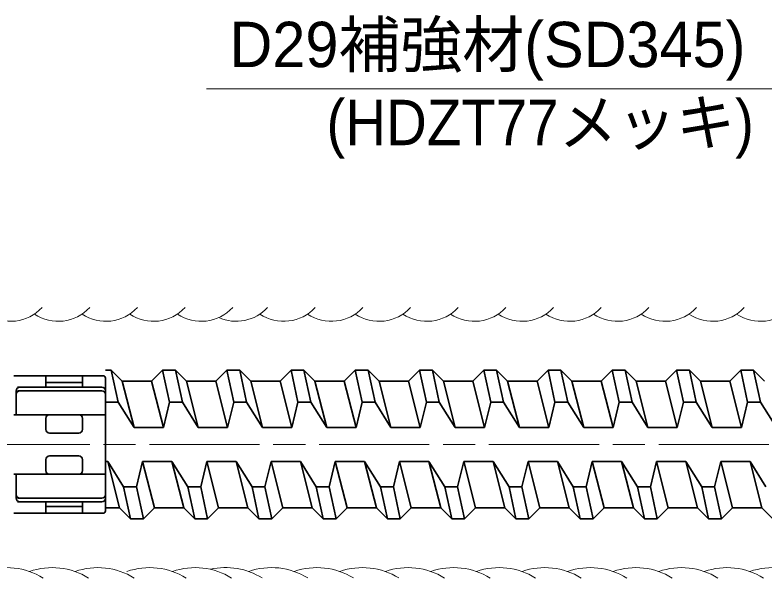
# Model space of a CAD drawing. Units: millimetres at full size, sheet at 1:2; details may follow other scales. Extents: x 1999 to 3681, y 931 to 2119.
# Drawn here: x 3058.2 to 3221.5, y 1762.7 to 1885.5 of the extents above; entities that cross this region are included whole.
import ezdxf
from ezdxf.enums import TextEntityAlignment as Align

# ---------------------------------------------------------------- set-up
doc = ezdxf.new("R2010")
doc.units = ezdxf.units.MM
doc.header["$LTSCALE"] = 2
doc.linetypes.add('CHAIN', pattern=[18.5, 12, -1.5, 3.5, -1.5])
for name, color, linetype, lineweight in [('1外形線', 7, 'Continuous', 35), ('2細い実線', 3, 'Continuous', 20), ('4中心線', 1, 'CHAIN', 15), ('6寸法線', 4, 'Continuous', 13)]:
    doc.layers.add(name, color=color, linetype=linetype, lineweight=lineweight)
doc.styles.add('ＭＳ Ｐゴシック', font='')
doc.styles.get('ＭＳ Ｐゴシック').set_extended_font_data('MS PGothic')

msp = doc.modelspace()

# ---------------------------------------------------------------- linework, layer by layer
at = {"layer": '1外形線'}
for p, q in [((3077.951, 1808.065), (3079.201, 1808.065)), ((3079.201, 1808.065), (3080.703, 1801.115)), ((3079.201, 1808.065), (3081.601, 1805.665)), ((3090.401, 1808.065), (3088.001, 1805.665)), ((3090.401, 1808.065), (3091.903, 1801.115)), ((3090.401, 1808.065), (3093.201, 1808.065)), ((3093.201, 1808.065), (3094.703, 1801.115)), ((3093.201, 1808.065), (3095.601, 1805.665)), ((3104.401, 1808.065), (3102.001, 1805.665)), ((3104.401, 1808.065), (3105.903, 1801.115)), ((3104.401, 1808.065), (3107.201, 1808.065)), ((3107.201, 1808.065), (3108.703, 1801.115)), ((3107.201, 1808.065), (3109.601, 1805.665)), ((3118.401, 1808.065), (3116.001, 1805.665)), ((3118.401, 1808.065), (3119.903, 1801.115)), ((3118.401, 1808.065), (3121.201, 1808.065)), ((3121.201, 1808.065), (3122.703, 1801.115)), ((3121.201, 1808.065), (3123.601, 1805.665)), ((3132.401, 1808.065), (3130.001, 1805.665)), ((3132.401, 1808.065), (3133.903, 1801.115)), ((3132.401, 1808.065), (3135.201, 1808.065)), ((3135.201, 1808.065), (3136.703, 1801.115)), ((3135.201, 1808.065), (3137.601, 1805.665)), ((3146.401, 1808.065), (3144.001, 1805.665)), ((3146.401, 1808.065), (3147.903, 1801.115)), ((3146.401, 1808.065), (3149.201, 1808.065)), ((3149.201, 1808.065), (3150.703, 1801.115)), ((3149.201, 1808.065), (3151.601, 1805.665)), ((3160.401, 1808.065), (3158.001, 1805.665)), ((3160.401, 1808.065), (3161.903, 1801.115)), ((3160.401, 1808.065), (3163.201, 1808.065)), ((3163.201, 1808.065), (3164.703, 1801.115)), ((3163.201, 1808.065), (3165.601, 1805.665)), ((3174.401, 1808.065), (3172.001, 1805.665)), ((3174.401, 1808.065), (3175.903, 1801.115)), ((3174.401, 1808.065), (3177.201, 1808.065)), ((3177.201, 1808.065), (3178.703, 1801.115)), ((3177.201, 1808.065), (3179.601, 1805.665)), ((3188.401, 1808.065), (3186.001, 1805.665)), ((3188.401, 1808.065), (3191.201, 1808.065)), ((3188.401, 1808.065), (3189.903, 1801.115)), ((3191.201, 1808.065), (3193.601, 1805.665)), ((3191.201, 1808.065), (3192.703, 1801.115)), ((3202.401, 1808.065), (3200.001, 1805.665)), ((3202.401, 1808.065), (3205.201, 1808.065)), ((3202.401, 1808.065), (3203.903, 1801.115)), ((3205.201, 1808.065), (3207.601, 1805.665)), ((3205.201, 1808.065), (3206.703, 1801.115)), ((3216.401, 1808.065), (3214.001, 1805.665)), ((3216.401, 1808.065), (3217.903, 1801.115)), ((3216.401, 1808.065), (3219.201, 1808.065)), ((3219.201, 1808.065), (3220.703, 1801.115)), ((3219.201, 1808.065), (3221.601, 1805.665)), ((3057.951, 1806.865), (3077.451, 1806.865)), ((3064.951, 1806.865), (3064.951, 1804.365)), ((3072.951, 1806.865), (3072.951, 1804.365)), ((3077.951, 1806.365), (3077.951, 1777.365)), ((3081.601, 1805.665), (3084.168, 1795.546)), ((3081.601, 1805.665), (3088.001, 1805.665)), ((3088.001, 1805.665), (3090.568, 1795.546)), ((3095.601, 1805.665), (3098.168, 1795.546)), ((3095.601, 1805.665), (3102.001, 1805.665)), ((3102.001, 1805.665), (3104.568, 1795.546)), ((3109.601, 1805.665), (3112.168, 1795.546)), ((3109.601, 1805.665), (3116.001, 1805.665)), ((3116.001, 1805.665), (3118.568, 1795.546)), ((3123.601, 1805.665), (3126.168, 1795.546)), ((3123.601, 1805.665), (3130.001, 1805.665)), ((3130.001, 1805.665), (3132.568, 1795.546)), ((3137.601, 1805.665), (3140.168, 1795.546)), ((3137.601, 1805.665), (3144.001, 1805.665)), ((3144.001, 1805.665), (3146.568, 1795.546)), ((3151.601, 1805.665), (3154.168, 1795.546)), ((3151.601, 1805.665), (3158.001, 1805.665)), ((3158.001, 1805.665), (3160.568, 1795.546)), ((3165.601, 1805.665), (3168.168, 1795.546)), ((3165.601, 1805.665), (3172.001, 1805.665)), ((3172.001, 1805.665), (3174.568, 1795.546)), ((3179.601, 1805.665), (3182.168, 1795.546)), ((3179.601, 1805.665), (3186.001, 1805.665)), ((3186.001, 1805.665), (3188.568, 1795.546)), ((3193.601, 1805.665), (3200.001, 1805.665)), ((3193.601, 1805.665), (3196.168, 1795.546)), ((3200.001, 1805.665), (3202.568, 1795.546)), ((3207.601, 1805.665), (3210.168, 1795.546)), ((3207.601, 1805.665), (3214.001, 1805.665)), ((3214.001, 1805.665), (3216.568, 1795.546)), ((3058.751, 1804.365), (3077.151, 1804.365)), ((3064.951, 1805.365), (3072.951, 1805.365)), ((3058.489, 1803.565), (3058.489, 1798.365)), ((3058.751, 1803.565), (3077.151, 1803.565)), ((3077.951, 1801.115), (3080.703, 1801.115)), ((3080.703, 1801.115), (3084.168, 1795.546)), ((3091.903, 1801.115), (3090.568, 1795.546)), ((3091.903, 1801.115), (3094.703, 1801.115)), ((3094.703, 1801.115), (3098.168, 1795.546)), ((3105.903, 1801.115), (3104.568, 1795.546)), ((3105.903, 1801.115), (3108.703, 1801.115)), ((3108.703, 1801.115), (3112.168, 1795.546)), ((3119.903, 1801.115), (3118.568, 1795.546)), ((3119.903, 1801.115), (3122.703, 1801.115)), ((3122.703, 1801.115), (3126.168, 1795.546)), ((3133.903, 1801.115), (3132.568, 1795.546)), ((3133.903, 1801.115), (3136.703, 1801.115)), ((3136.703, 1801.115), (3140.168, 1795.546)), ((3147.903, 1801.115), (3146.568, 1795.546)), ((3147.903, 1801.115), (3150.703, 1801.115)), ((3150.703, 1801.115), (3154.168, 1795.546)), ((3161.903, 1801.115), (3160.568, 1795.546)), ((3161.903, 1801.115), (3164.703, 1801.115)), ((3164.703, 1801.115), (3168.168, 1795.546)), ((3175.903, 1801.115), (3174.568, 1795.546)), ((3175.903, 1801.115), (3178.703, 1801.115)), ((3178.703, 1801.115), (3182.168, 1795.546)), ((3189.903, 1801.115), (3188.568, 1795.546)), ((3189.903, 1801.115), (3192.703, 1801.115)), ((3192.703, 1801.115), (3196.168, 1795.546)), ((3203.903, 1801.115), (3202.568, 1795.546)), ((3203.903, 1801.115), (3206.703, 1801.115)), ((3206.703, 1801.115), (3210.168, 1795.546)), ((3217.903, 1801.115), (3216.568, 1795.546)), ((3217.903, 1801.115), (3220.703, 1801.115)), ((3220.703, 1801.115), (3224.168, 1795.546)), ((3057.951, 1798.365), (3077.951, 1798.365)), ((3064.951, 1797.565), (3064.951, 1795.165)), ((3065.751, 1798.365), (3072.151, 1798.365)), ((3072.951, 1797.565), (3072.951, 1795.165)), ((3065.751, 1794.365), (3072.151, 1794.365)), ((3084.168, 1795.546), (3090.568, 1795.546)), ((3098.168, 1795.546), (3104.568, 1795.546)), ((3112.168, 1795.546), (3118.568, 1795.546)), ((3126.168, 1795.546), (3132.568, 1795.546)), ((3140.168, 1795.546), (3146.568, 1795.546)), ((3154.168, 1795.546), (3160.568, 1795.546)), ((3168.168, 1795.546), (3174.568, 1795.546)), ((3182.168, 1795.546), (3188.568, 1795.546)), ((3196.168, 1795.546), (3202.568, 1795.546)), ((3210.168, 1795.546), (3216.568, 1795.546)), ((3065.751, 1789.365), (3072.151, 1789.365)), ((3064.951, 1786.165), (3064.951, 1788.565)), ((3072.951, 1786.165), (3072.951, 1788.565)), ((3077.951, 1788.184), (3078.435, 1788.184)), ((3081.9, 1782.616), (3078.435, 1788.184)), ((3078.435, 1788.184), (3081.001, 1778.065)), ((3084.7, 1782.616), (3086.035, 1788.184)), ((3086.035, 1788.184), (3088.601, 1778.065)), ((3086.035, 1788.184), (3092.435, 1788.184)), ((3095.9, 1782.616), (3092.435, 1788.184)), ((3092.435, 1788.184), (3095.001, 1778.065)), ((3098.7, 1782.616), (3100.035, 1788.184)), ((3100.035, 1788.184), (3102.601, 1778.065)), ((3100.035, 1788.184), (3106.435, 1788.184)), ((3109.9, 1782.616), (3106.435, 1788.184)), ((3106.435, 1788.184), (3109.001, 1778.065)), ((3112.7, 1782.616), (3114.035, 1788.184)), ((3114.035, 1788.184), (3116.601, 1778.065)), ((3114.035, 1788.184), (3120.435, 1788.184)), ((3123.9, 1782.616), (3120.435, 1788.184)), ((3120.435, 1788.184), (3123.001, 1778.065)), ((3126.7, 1782.616), (3128.035, 1788.184)), ((3128.035, 1788.184), (3130.601, 1778.065)), ((3128.035, 1788.184), (3134.435, 1788.184)), ((3137.9, 1782.616), (3134.435, 1788.184)), ((3134.435, 1788.184), (3137.001, 1778.065)), ((3140.7, 1782.616), (3142.035, 1788.184)), ((3142.035, 1788.184), (3144.601, 1778.065)), ((3142.035, 1788.184), (3148.435, 1788.184)), ((3148.435, 1788.184), (3151.001, 1778.065)), ((3151.9, 1782.616), (3148.435, 1788.184)), ((3154.7, 1782.616), (3156.035, 1788.184)), ((3156.035, 1788.184), (3158.601, 1778.065)), ((3156.035, 1788.184), (3162.435, 1788.184)), ((3165.9, 1782.616), (3162.435, 1788.184)), ((3162.435, 1788.184), (3165.001, 1778.065)), ((3168.7, 1782.616), (3170.035, 1788.184)), ((3170.035, 1788.184), (3172.601, 1778.065)), ((3170.035, 1788.184), (3176.435, 1788.184)), ((3179.9, 1782.616), (3176.435, 1788.184)), ((3176.435, 1788.184), (3179.001, 1778.065)), ((3182.7, 1782.616), (3184.035, 1788.184)), ((3184.035, 1788.184), (3186.601, 1778.065)), ((3184.035, 1788.184), (3190.435, 1788.184)), ((3193.9, 1782.616), (3190.435, 1788.184)), ((3190.435, 1788.184), (3193.001, 1778.065)), ((3196.7, 1782.616), (3198.035, 1788.184)), ((3198.035, 1788.184), (3200.601, 1778.065)), ((3198.035, 1788.184), (3204.435, 1788.184)), ((3207.9, 1782.616), (3204.435, 1788.184)), ((3204.435, 1788.184), (3207.001, 1778.065)), ((3210.7, 1782.616), (3212.035, 1788.184)), ((3212.035, 1788.184), (3214.601, 1778.065)), ((3212.035, 1788.184), (3218.435, 1788.184)), ((3221.9, 1782.616), (3218.435, 1788.184)), ((3218.435, 1788.184), (3221.001, 1778.065)), ((3057.951, 1785.365), (3077.951, 1785.365)), ((3058.489, 1780.165), (3058.489, 1785.365)), ((3065.751, 1785.365), (3072.151, 1785.365)), ((3081.9, 1782.616), (3084.7, 1782.616)), ((3081.9, 1782.616), (3083.401, 1775.665)), ((3084.7, 1782.616), (3086.201, 1775.665)), ((3095.9, 1782.616), (3098.7, 1782.616)), ((3095.9, 1782.616), (3097.401, 1775.665)), ((3098.7, 1782.616), (3100.201, 1775.665)), ((3109.9, 1782.616), (3112.7, 1782.616)), ((3109.9, 1782.616), (3111.401, 1775.665)), ((3112.7, 1782.616), (3114.201, 1775.665)), ((3123.9, 1782.616), (3126.7, 1782.616)), ((3123.9, 1782.616), (3125.401, 1775.665)), ((3126.7, 1782.616), (3128.201, 1775.665)), ((3137.9, 1782.616), (3140.7, 1782.616)), ((3137.9, 1782.616), (3139.401, 1775.665)), ((3140.7, 1782.616), (3142.201, 1775.665)), ((3151.9, 1782.616), (3153.401, 1775.665)), ((3151.9, 1782.616), (3154.7, 1782.616)), ((3154.7, 1782.616), (3156.201, 1775.665)), ((3165.9, 1782.616), (3168.7, 1782.616)), ((3165.9, 1782.616), (3167.401, 1775.665)), ((3168.7, 1782.616), (3170.201, 1775.665)), ((3179.9, 1782.616), (3182.7, 1782.616)), ((3179.9, 1782.616), (3181.401, 1775.665)), ((3182.7, 1782.616), (3184.201, 1775.665)), ((3193.9, 1782.616), (3196.7, 1782.616)), ((3193.9, 1782.616), (3195.401, 1775.665)), ((3196.7, 1782.616), (3198.201, 1775.665)), ((3207.9, 1782.616), (3210.7, 1782.616)), ((3207.9, 1782.616), (3209.401, 1775.665)), ((3210.7, 1782.616), (3212.201, 1775.665)), ((3058.751, 1780.165), (3077.151, 1780.165)), ((3058.751, 1779.365), (3077.151, 1779.365)), ((3064.951, 1779.365), (3064.951, 1776.865)), ((3064.951, 1778.365), (3072.951, 1778.365)), ((3072.951, 1779.365), (3072.951, 1776.865)), ((3077.951, 1778.065), (3081.001, 1778.065)), ((3083.401, 1775.665), (3081.001, 1778.065)), ((3086.201, 1775.665), (3088.601, 1778.065)), ((3088.601, 1778.065), (3095.001, 1778.065)), ((3097.401, 1775.665), (3095.001, 1778.065)), ((3100.201, 1775.665), (3102.601, 1778.065)), ((3102.601, 1778.065), (3109.001, 1778.065)), ((3111.401, 1775.665), (3109.001, 1778.065)), ((3114.201, 1775.665), (3116.601, 1778.065)), ((3116.601, 1778.065), (3123.001, 1778.065)), ((3125.401, 1775.665), (3123.001, 1778.065)), ((3128.201, 1775.665), (3130.601, 1778.065)), ((3130.601, 1778.065), (3137.001, 1778.065)), ((3139.401, 1775.665), (3137.001, 1778.065)), ((3142.201, 1775.665), (3144.601, 1778.065)), ((3144.601, 1778.065), (3151.001, 1778.065)), ((3153.401, 1775.665), (3151.001, 1778.065)), ((3156.201, 1775.665), (3158.601, 1778.065)), ((3158.601, 1778.065), (3165.001, 1778.065)), ((3167.401, 1775.665), (3165.001, 1778.065)), ((3170.201, 1775.665), (3172.601, 1778.065)), ((3172.601, 1778.065), (3179.001, 1778.065)), ((3181.401, 1775.665), (3179.001, 1778.065)), ((3184.201, 1775.665), (3186.601, 1778.065)), ((3186.601, 1778.065), (3193.001, 1778.065)), ((3195.401, 1775.665), (3193.001, 1778.065)), ((3198.201, 1775.665), (3200.601, 1778.065)), ((3200.601, 1778.065), (3207.001, 1778.065)), ((3209.401, 1775.665), (3207.001, 1778.065)), ((3212.201, 1775.665), (3214.601, 1778.065)), ((3214.601, 1778.065), (3221.001, 1778.065)), ((3223.401, 1775.665), (3221.001, 1778.065)), ((3057.951, 1776.865), (3077.451, 1776.865)), ((3083.401, 1775.665), (3086.201, 1775.665)), ((3097.401, 1775.665), (3100.201, 1775.665)), ((3111.401, 1775.665), (3114.201, 1775.665)), ((3125.401, 1775.665), (3128.201, 1775.665)), ((3139.401, 1775.665), (3142.201, 1775.665)), ((3153.401, 1775.665), (3156.201, 1775.665)), ((3167.401, 1775.665), (3170.201, 1775.665)), ((3181.401, 1775.665), (3184.201, 1775.665)), ((3195.401, 1775.665), (3198.201, 1775.665)), ((3209.401, 1775.665), (3212.201, 1775.665))]:
    msp.add_line(p, q, dxfattribs=at)
for centre, radius, start, end in [((3077.451, 1806.365), 0.5, 0, 90), ((3059.289, 1803.565), 0.8, 90, 180), ((3077.151, 1803.565), 0.8, 0, 90), ((3059.289, 1802.765), 0.8, 90, 180), ((3077.151, 1802.765), 0.8, 0, 90), ((3065.751, 1797.565), 0.8, 90, 180), ((3072.151, 1797.565), 0.8, 0, 90), ((3065.751, 1795.165), 0.8, 180, 270), ((3072.151, 1795.165), 0.8, 270, 0), ((3065.751, 1788.565), 0.8, 90, 180), ((3072.151, 1788.565), 0.8, 0, 90), ((3065.751, 1786.165), 0.8, 180, 270), ((3072.151, 1786.165), 0.8, 270, 0), ((3059.289, 1780.965), 0.8, 180, 270), ((3059.289, 1780.165), 0.8, 180, 270), ((3077.151, 1780.965), 0.8, 270, 0), ((3077.151, 1780.165), 0.8, 270, 0), ((3077.451, 1777.365), 0.5, 270, 0)]:
    msp.add_arc(centre, radius, start, end, dxfattribs=at)
at = {"layer": '2細い実線'}
for centre, radius, start, end in [((3057.259, 1828.089), 9.363, 236.29836, 317.16495), ((3067.649, 1828.089), 9.363, 236.29836, 317.16495), ((3078.039, 1828.088), 9.363, 236.29836, 317.16495), ((3088.429, 1828.088), 9.363, 236.29836, 317.16495), ((3098.819, 1828.087), 9.363, 236.29836, 317.16495), ((3106.414, 1828.094), 9.363, 246.12528, 317.16495), ((3116.804, 1828.094), 9.363, 236.29836, 317.16495), ((3127.194, 1828.094), 9.363, 236.29836, 317.16495), ((3137.584, 1828.093), 9.363, 236.29836, 317.16495), ((3147.974, 1828.093), 9.363, 236.29836, 317.16495), ((3158.364, 1828.093), 9.363, 236.29836, 317.16495), ((3168.754, 1828.092), 9.363, 236.29836, 317.16495), ((3179.144, 1828.092), 9.363, 236.29836, 317.16495), ((3189.534, 1828.092), 9.363, 236.29836, 317.16495), ((3199.924, 1828.091), 9.363, 236.29836, 317.16495), ((3210.314, 1828.091), 9.363, 236.29836, 317.16495), ((3220.704, 1828.09), 9.363, 236.29836, 317.16495), ((3056.421, 1750.072), 14.948, 58.00506, 109.39786), ((3066.351, 1750.071), 14.948, 58.00506, 109.39786), ((3076.281, 1750.071), 14.948, 58.00506, 109.39786), ((3087.591, 1750.071), 14.948, 58.00506, 109.39786), ((3097.521, 1750.07), 14.948, 58.00506, 109.39786), ((3104.196, 1750.077), 14.948, 58.00506, 102.95558), ((3114.125, 1750.076), 14.948, 58.00506, 109.39786), ((3124.055, 1750.075), 14.948, 58.00506, 109.39786), ((3133.985, 1750.075), 14.948, 58.00506, 109.39786), ((3143.915, 1750.074), 14.948, 58.00506, 109.39786), ((3153.845, 1750.074), 14.948, 58.00506, 109.39786), ((3163.775, 1750.073), 14.948, 58.00506, 109.39786), ((3173.705, 1750.072), 14.948, 58.00506, 109.39786), ((3183.635, 1750.072), 14.948, 58.00506, 109.39786), ((3193.565, 1750.071), 14.948, 58.00506, 109.39786), ((3203.495, 1750.071), 14.948, 58.00506, 109.39786), ((3213.425, 1750.07), 14.948, 58.00506, 109.39786), ((3223.355, 1750.069), 14.948, 58.00506, 109.39786)]:
    msp.add_arc(centre, radius, start, end, dxfattribs=at)
at = {"layer": '4中心線'}
msp.add_line((3518.524, 1791.865), (2259.719, 1791.865), dxfattribs=at)
at = {"layer": '6寸法線'}
msp.add_lwpolyline([(3250.255, 1809.513), (3248.481, 1814.188), (3227.521, 1869.44), (3099.987, 1869.44)], dxfattribs=at)

# ---------------------------------------------------------------- texts
at = {"layer": '6寸法線', "color": 7, "style": 'ＭＳ Ｐゴシック'}
msp.add_text('D29補強材(SD345)', height=9.897, dxfattribs=at).set_placement((3104.962, 1871.179), align=Align.BOTTOM_LEFT)
at = {"layer": '6寸法線', "color": 7, "style": 'ＭＳ Ｐゴシック', "width": 0.95}
msp.add_text('(HDZT77メッキ)', height=9.897, dxfattribs=at).set_placement((3126.117, 1854.167), align=Align.BOTTOM_LEFT)

doc.saveas('drawing.dxf')
